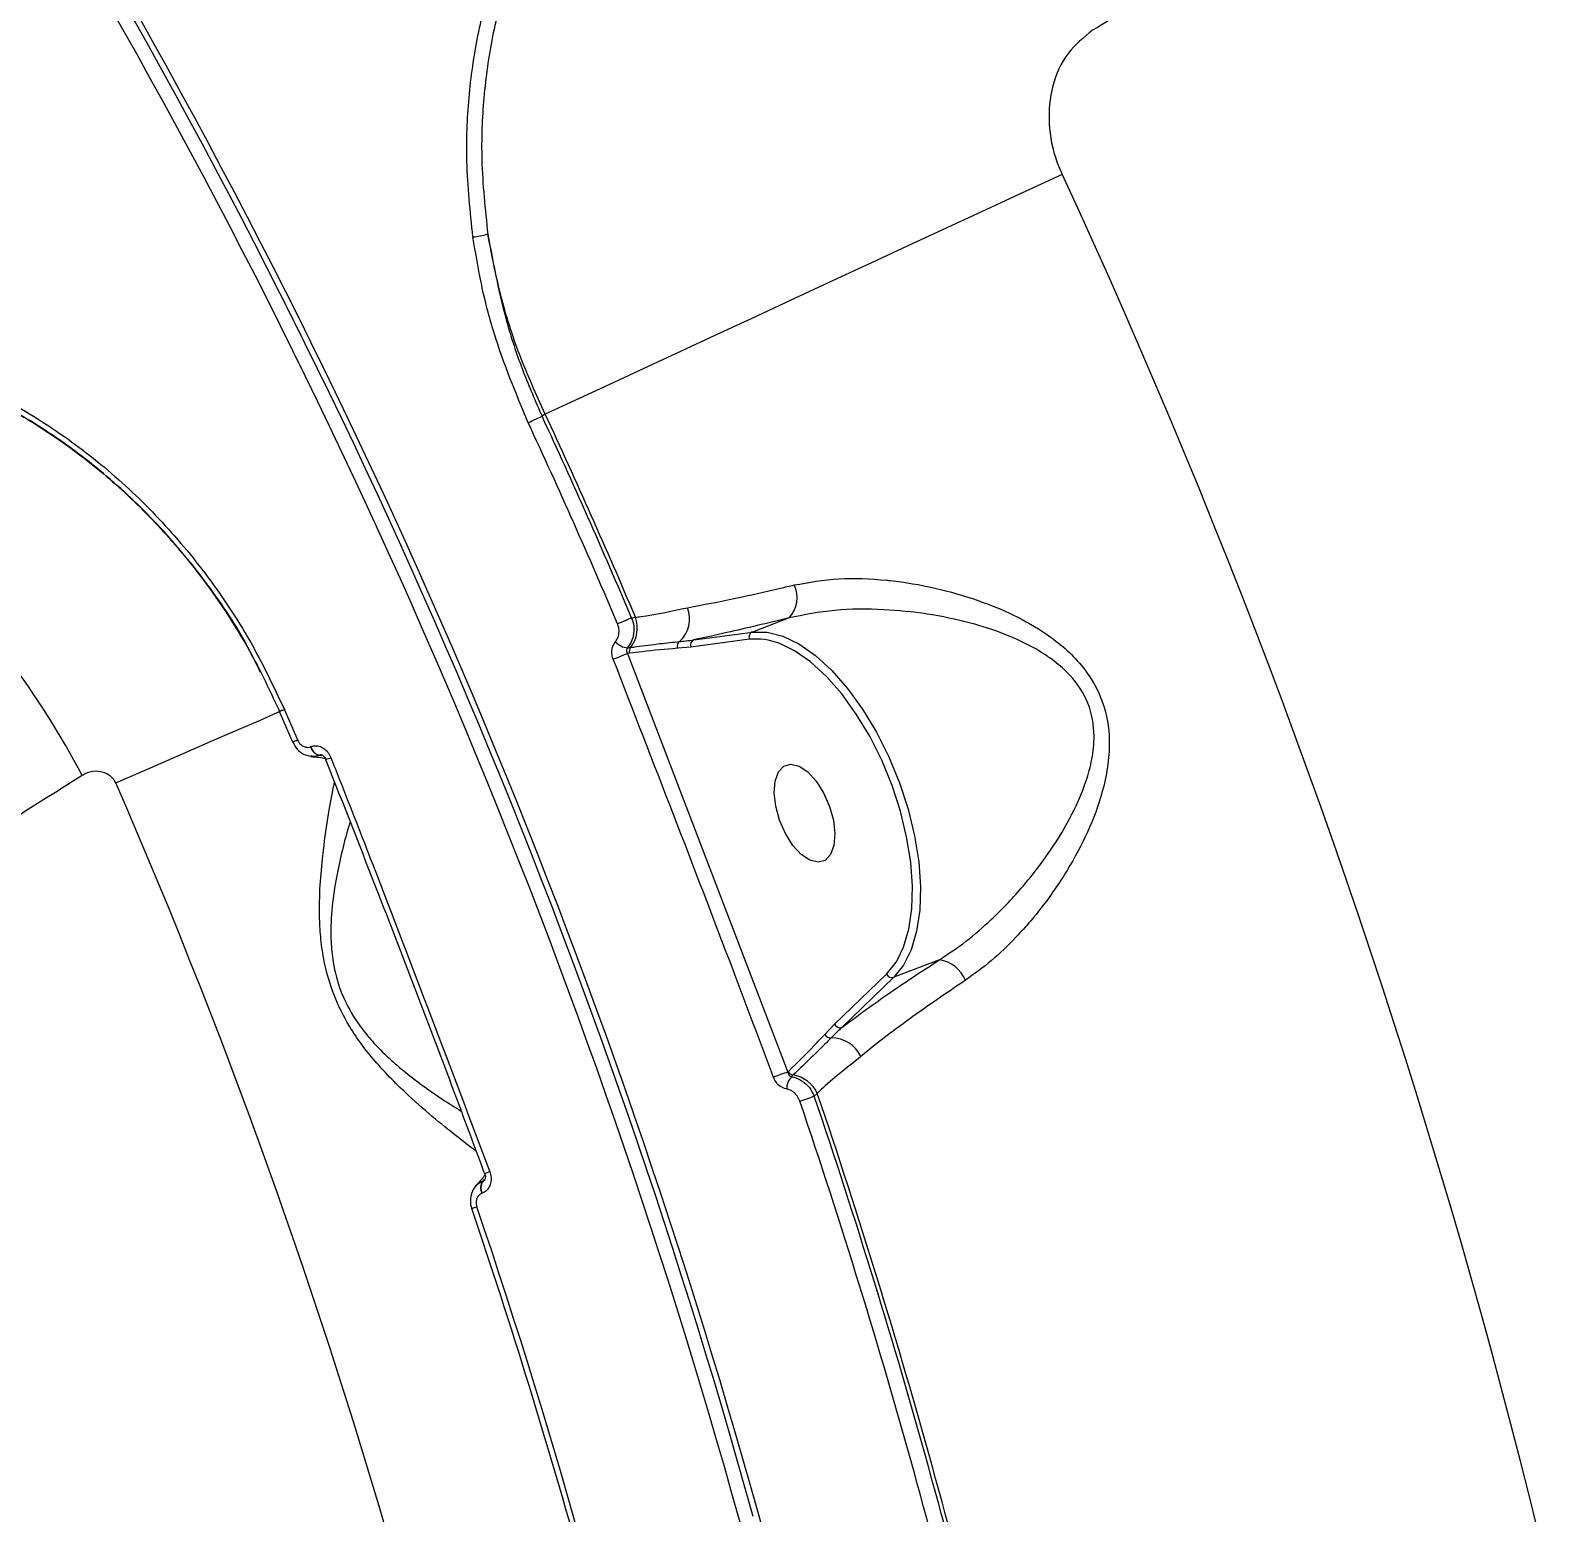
# Model space of a CAD drawing. Header units: millimetres. Extents: x -7098 to 6497, y -6127 to 5201.
# Drawn here: x -1030.1 to -898.1, y 887.4 to 1016.7 of the extents above; entities that cross this region are included whole.
import ezdxf

# ---------------------------------------------------------------- set-up
doc = ezdxf.new("R2010")
doc.units = ezdxf.units.MM
doc.layers.add('DIKOM_ОБЪЕКТ', color=7, linetype='Continuous')
doc.layers.add('DIKOM_РАЗМЕР_ЗОНА', color=7, linetype='Continuous')
doc.styles.add('style1', font='arial.ttf', dxfattribs={"width": 0.8})
doc.dimstyles.new('1-50', dxfattribs={"dimtxt": 300, "dimasz": 200, "dimexe": 100, "dimexo": 0, "dimgap": 100, "dimtad": 1, "dimdec": 0, "dimtxsty": 'style1', "dimcen": 0, "dimclrd": 7, "dimclre": 7, "dimadec": 1, "dimazin": 2, "dimtfac": 1, "dimtdec": 0, "dimtmove": 1, "dimatfit": 3, "dimfxl": 0, "dimlwd": 25, "dimlwe": 18, "dimarcsym": 0})

# ---------------------------------------------------------------- blocks, each defined once
blk = doc.blocks.new('*D19')
at = {"layer": 'Defpoints', "color": 0, "transparency": 16777216}
for p in [(-3422.39, 1730.25), (4498.46, 1730.25), (-3422.39, -5447.23)]:
    blk.add_point(p, dxfattribs=at)
at = {"layer": 'DIKOM_РАЗМЕР_ЗОНА', "color": 7, "lineweight": 18, "transparency": 16777216}
for p, q in [((-3422.39, 1730.25), (-3422.39, -5547.23)), ((4498.46, 1730.25), (4498.46, -5547.23))]:
    blk.add_line(p, q, dxfattribs=at)
at = {"layer": 'DIKOM_РАЗМЕР_ЗОНА', "color": 7, "lineweight": 25, "transparency": 16777216}
blk.add_line((4298.46, -5447.23), (-3222.39, -5447.23), dxfattribs=at)
at = {"layer": 'DIKOM_РАЗМЕР_ЗОНА', "color": 7, "transparency": 16777216}
for points in [[(-3222.39, -5413.9), (-3222.39, -5480.57), (-3422.39, -5447.23)], [(4298.46, -5413.9), (4298.46, -5480.57), (4498.46, -5447.23)]]:
    blk.add_solid(points, dxfattribs=at)
at = {"layer": 'DIKOM_РАЗМЕР_ЗОНА', "color": 0, "transparency": 16777216, "insert": (538.03, -5194.06), "char_height": 300, "attachment_point": 5, "style": 'style1'}
blk.add_mtext('7900', dxfattribs=at)
blk = doc.blocks.new('*D20')
at = {"layer": 'Defpoints', "color": 0, "transparency": 16777216}
for p in [(-611.97, 3700.63), (-5926, -2746.55), (-167.79, -2746.55)]:
    blk.add_point(p, dxfattribs=at)
at = {"layer": 'DIKOM_РАЗМЕР_ЗОНА', "color": 7, "lineweight": 18, "transparency": 16777216}
for p, q in [((-611.97, 3700.63), (-6026, 3700.63)), ((-167.79, -2746.55), (-6026, -2746.55))]:
    blk.add_line(p, q, dxfattribs=at)
at = {"layer": 'DIKOM_РАЗМЕР_ЗОНА', "color": 7, "lineweight": 25, "transparency": 16777216}
blk.add_line((-5926, 3500.63), (-5926, -2546.55), dxfattribs=at)
at = {"layer": 'DIKOM_РАЗМЕР_ЗОНА', "color": 7, "transparency": 16777216}
for points in [[(-5959.34, 3500.63), (-5892.67, 3500.63), (-5926, 3700.63)], [(-5959.34, -2546.55), (-5892.67, -2546.55), (-5926, -2746.55)]]:
    blk.add_solid(points, dxfattribs=at)
at = {"layer": 'DIKOM_РАЗМЕР_ЗОНА', "color": 0, "transparency": 16777216, "insert": (-6179.18, 477.04), "char_height": 300, "attachment_point": 5, "rotation": 90, "style": 'style1'}
blk.add_mtext('6450', dxfattribs=at)
blk = doc.blocks.new('*D18')
at = {"layer": 'Defpoints', "color": 0, "transparency": 16777216}
for p in [(-621.7, 5200.63), (-6648, -4870.84), (-133.42, -4870.84)]:
    blk.add_point(p, dxfattribs=at)
at = {"layer": 'DIKOM_РАЗМЕР_ЗОНА', "color": 7, "lineweight": 18, "transparency": 16777216}
for p, q in [((-621.7, 5200.63), (-6748, 5200.63)), ((-133.42, -4870.84), (-6748, -4870.84))]:
    blk.add_line(p, q, dxfattribs=at)
at = {"layer": 'DIKOM_РАЗМЕР_ЗОНА', "color": 7, "lineweight": 25, "transparency": 16777216}
blk.add_line((-6648, 5000.63), (-6648, -4670.84), dxfattribs=at)
at = {"layer": 'DIKOM_РАЗМЕР_ЗОНА', "color": 7, "transparency": 16777216}
for points in [[(-6681.34, 5000.63), (-6614.67, 5000.63), (-6648, 5200.63)], [(-6681.34, -4670.84), (-6614.67, -4670.84), (-6648, -4870.84)]]:
    blk.add_solid(points, dxfattribs=at)
at = {"layer": 'DIKOM_РАЗМЕР_ЗОНА', "color": 0, "transparency": 16777216, "insert": (-6901.18, 458.27), "char_height": 300, "attachment_point": 5, "rotation": 90, "style": 'style1'}
blk.add_mtext('10100', dxfattribs=at)
blk = doc.blocks.new('*D17')
at = {"layer": 'Defpoints', "color": 0, "transparency": 16777216}
for p in [(-5422.39, 1752.13), (6497.47, 1509.82), (-5422.39, -6026.73)]:
    blk.add_point(p, dxfattribs=at)
at = {"layer": 'DIKOM_РАЗМЕР_ЗОНА', "color": 7, "lineweight": 18, "transparency": 16777216}
for p, q in [((-5422.39, 1752.13), (-5422.39, -6126.73)), ((6497.47, 1509.82), (6497.47, -6126.73))]:
    blk.add_line(p, q, dxfattribs=at)
at = {"layer": 'DIKOM_РАЗМЕР_ЗОНА', "color": 7, "lineweight": 25, "transparency": 16777216}
blk.add_line((6297.47, -6026.73), (-5222.39, -6026.73), dxfattribs=at)
at = {"layer": 'DIKOM_РАЗМЕР_ЗОНА', "color": 7, "transparency": 16777216}
for points in [[(-5222.39, -5993.4), (-5222.39, -6060.07), (-5422.39, -6026.73)], [(6297.47, -5993.4), (6297.47, -6060.07), (6497.47, -6026.73)]]:
    blk.add_solid(points, dxfattribs=at)
at = {"layer": 'DIKOM_РАЗМЕР_ЗОНА', "color": 0, "transparency": 16777216, "insert": (537.54, -5773.56), "char_height": 300, "attachment_point": 5, "style": 'style1'}
blk.add_mtext('11900', dxfattribs=at)

msp = doc.modelspace()

# ---------------------------------------------------------------- linework, layer by layer
at = {"layer": 'DIKOM_ОБЪЕКТ', "color": 7, "linetype": 'Continuous', "lineweight": 15}
for p, q in [((-985.16, 983.17), (-985.44, 983)), ((-977.63, 965.43), (-977.29, 965.48)), ((-963.9, 965.42), (-967.1, 964.19)), ((-972.21, 963.51), (-967.1, 964.19)), ((-977.81, 962.34), (-977.99, 962.31)), ((-977.99, 962.31), (-964.01, 925.83)), ((-972.46, 962.88), (-973.64, 962.77)), ((-967.36, 963.56), (-972.46, 962.88)), ((-1005.63, 954.19), (-1005.61, 954.2)), ((-1004.84, 953.46), (-1004.86, 953.45)), ((-1004.86, 953.45), (-1004.66, 953.42)), ((-1004.7, 953.46), (-1004.84, 953.46)), ((-1004.3, 953.08), (-1004.3, 953.08)), ((-950.77, 935.62), (-954.76, 934.09)), ((-959.93, 929.99), (-955.39, 934.37)), ((-954.76, 934.09), (-959.3, 929.71)), ((-960.78, 929.11), (-959.93, 929.99)), ((-964.01, 925.83), (-963.96, 925.87)), ((-963.54, 925.57), (-963.7, 925.42)), ((-961.44, 923.97), (-961.7, 923.72)), ((-990.49, 916.46), (-990.61, 916.32)), ((-990.61, 916.32), (-990.59, 916.33)), ((-990.59, 916.33), (-990.44, 916.44)), ((-990.44, 916.96), (-990.44, 916.96)), ((-990.66, 915.26), (-990.68, 915.25))]:
    msp.add_line(p, q, dxfattribs=at)
at = {"layer": 'DIKOM_ОБЪЕКТ', "color": 7, "linetype": 'Continuous', "lineweight": 15, "flags": 128}
for points in [[(-940.09, 1004.09), (-943.36, 1002.57), (-946.72, 1001.01), (-950.15, 999.42), (-953.61, 997.82), (-957.07, 996.21), (-960.5, 994.62), (-963.87, 993.05), (-967.15, 991.53), (-970.3, 990.07), (-973.3, 988.67), (-976.13, 987.36), (-978.75, 986.15), (-981.14, 985.04), (-983.29, 984.04), (-985.16, 983.17)], [(-986.65, 982.44), (-986.49, 982.52), (-986.32, 982.6), (-986.15, 982.68), (-985.98, 982.75), (-985.82, 982.83), (-985.67, 982.9), (-985.55, 982.96), (-985.44, 983)], [(-978.86, 964.91), (-978.69, 964.98), (-978.52, 965.05), (-978.35, 965.13), (-978.17, 965.2), (-978.01, 965.27), (-977.86, 965.33), (-977.73, 965.39), (-977.63, 965.43)], [(-967.1, 964.19), (-965.82, 964.18), (-964.45, 963.83), (-963.03, 963.15), (-961.59, 962.15), (-960.17, 960.84), (-958.79, 959.27), (-957.48, 957.47), (-956.27, 955.46), (-955.2, 953.31), (-954.27, 951.05), (-953.52, 948.74), (-952.95, 946.42), (-952.59, 944.15), (-952.44, 941.98), (-952.5, 939.95), (-952.77, 938.11), (-953.24, 936.49), (-953.91, 935.14), (-954.76, 934.09)], [(-954.41, 935.66), (-953.91, 936.7), (-953.45, 938.27), (-953.19, 940.05), (-953.14, 942.02), (-953.28, 944.13), (-953.64, 946.33), (-954.18, 948.58), (-954.91, 950.82), (-955.81, 953.01), (-956.86, 955.1), (-958.03, 957.04), (-959.29, 958.79), (-960.63, 960.32), (-962.02, 961.58), (-963.41, 962.55), (-964.77, 963.21)], [(-1022.62, 951.04), (-1019.59, 952.36), (-1016.81, 953.57), (-1014.29, 954.66), (-1012.07, 955.63), (-1010.15, 956.46), (-1008.55, 957.16), (-1008.34, 957.25)], [(-1006.76, 954.77), (-1006.88, 954.71), (-1006.99, 954.67), (-1007.07, 954.63), (-1007.14, 954.6), (-1007.17, 954.59), (-1007.18, 954.58)], [(-964.72, 947.79), (-965.06, 949), (-965.19, 950.17), (-965.11, 951.2), (-964.82, 951.99), (-964.35, 952.5), (-963.73, 952.67), (-963.02, 952.49), (-962.26, 951.99), (-961.53, 951.19), (-960.88, 950.16), (-960.37, 948.99), (-960.03, 947.78), (-959.9, 946.61), (-959.98, 945.58), (-960.27, 944.79), (-960.74, 944.28), (-961.36, 944.11), (-962.08, 944.29), (-962.83, 944.79), (-963.56, 945.59), (-964.21, 946.62), (-964.72, 947.79)], [(-955.39, 934.37), (-954.56, 935.4), (-954.41, 935.66)], [(-962.96, 923.29), (-962.79, 923.35), (-962.62, 923.41), (-962.43, 923.47), (-962.26, 923.53), (-962.09, 923.58), (-961.94, 923.64), (-961.81, 923.68), (-961.7, 923.72)], [(-991.14, 914.07), (-991.26, 914.03), (-991.37, 913.99), (-991.46, 913.96), (-991.52, 913.94), (-991.56, 913.92), (-991.58, 913.92)]]:
    msp.add_lwpolyline(points, dxfattribs=at)
at = {"layer": 'DIKOM_ОБЪЕКТ', "color": 7, "linetype": 'Continuous', "lineweight": 15}
for centre, radius, start, end in [((-1526.29, 731.99), 580.37, 15.5, 30.90145), ((-1526.29, 731.99), 580.87, 0.09855, 30.90145), ((-1526.29, 731.99), 579.13, 0.09885, 30.90115), ((-1526.29, 731.99), 646.28, 6.10022, 24.89978), ((-991.67, 1003.07), 4.43, 272.5768, 289.7333), ((-1526.29, 731.99), 594.93, 23.04877, 24.89662), ((-1526.29, 731.99), 596.26, 23.04877, 24.89662), ((-1526.29, 731.99), 596.59, 23.04012, 24.89978), ((-965.79, 967.19), 2.59, 316.9897, 25.3266), ((-975.22, 965.34), 2.65, 311.8917, 21.433), ((-979.86, 964.54), 2.73, 321.5712, 20.0511), ((-966.89, 963.74), 0.502, 115.5134, 200.5026), ((-1000.33, 1016.85), 58.93, 290.9741, 292.2712), ((-977.88, 964.32), 1.51, 220.326, 266.2959), ((-977.29, 962.51), 0.545, 141.4746, 198.3953), ((-973.14, 962.93), 0.527, 125.0683, 198.4119), ((-971.99, 963.06), 0.503, 115.563, 200.4903), ((-966.81, 957.88), 5.7, 69.0863, 95.492), ((-1095.14, 914.82), 78.75, 27.911, 36.6997), ((-1526.29, 731.99), 564.82, 23.2097, 23.5048), ((-1526.29, 731.99), 565.29, 23.2097, 23.5048), ((-1004.65, 954.43), 1.01, 194.0419, 257.9413), ((-1004.63, 954.44), 1.01, 194.0384, 257.9625), ((-1005.89, 958.16), 5.32, 287.4356, 292.4983), ((-1526.29, 731.99), 549.25, 7.4952, 23.5048), ((-951.25, 932.71), 2.95, 22.2852, 80.6197), ((-954.91, 934.59), 0.526, 204.8747, 286.6083), ((-959.45, 930.22), 0.526, 204.8987, 286.6024), ((-960.29, 929.36), 0.551, 206.9957, 277.5712), ((-960.22, 925.98), 2.84, 24.8465, 89.8684), ((-946.43, 876.41), 52.45, 109.577, 111.0341), ((-962.46, 924.32), 1.65, 138.2184, 178.9596), ((-963.45, 926.13), 0.568, 206.7712, 260.7083), ((-964.02, 922.76), 2.85, 25.0101, 80.4305), ((-1526.29, 731.99), 594.93, 12.24313, 18.75687), ((-1526.29, 731.99), 596.26, 12.24313, 18.75687), ((-1526.29, 731.99), 596.59, 12.22853, 18.77147), ((-989.79, 915.73), 1.01, 144.0472, 207.9567), ((-989.77, 915.73), 1.01, 144.0232, 207.9798), ((-988.23, 912.14), 5.3, 109.4834, 114.557), ((-1526.29, 731.99), 564.82, 15.5, 18.7903), ((-1526.29, 731.99), 565.29, 12.2097, 18.7903)]:
    msp.add_arc(centre, radius, start, end, dxfattribs=at)
for points, knots in [([(-1200.03, 993.48), (-1198.94, 994.13), (-1196.77, 995.45), (-1192.21, 998.21), (-1186.74, 1001.52), (-1180.28, 1005.43), (-1172.89, 1009.91), (-1164.57, 1014.95), (-1155.33, 1020.55), (-1145.19, 1026.69), (-1134.2, 1033.35), (-1122.41, 1040.5), (-1109.87, 1048.1), (-1096.61, 1056.14), (-1082.65, 1064.61), (-1068.01, 1073.49), (-1052.76, 1082.75), (-1036.96, 1092.34), (-1020.69, 1102.23), (-1003.99, 1112.38), (-986.87, 1122.8), (-969.37, 1133.44), (-951.56, 1144.29), (-933.53, 1155.28), (-915.35, 1166.37), (-897.06, 1177.53), (-878.7, 1188.75), (-860.3, 1200), (-841.93, 1211.25), (-823.68, 1222.44), (-805.62, 1233.52), (-789.15, 1243.65), (-774.22, 1252.84), (-765.31, 1258.33), (-760.85, 1261.08)], [0, 0, 0, 0, 0.031557, 0.063213, 0.09492, 0.126627, 0.158283, 0.189839, 0.221397, 0.253054, 0.284762, 0.31647, 0.348127, 0.379685, 0.411265, 0.442944, 0.474674, 0.506404, 0.538084, 0.569664, 0.601295, 0.633025, 0.664806, 0.696588, 0.728319, 0.75995, 0.791659, 0.823468, 0.855327, 0.887186, 0.918995, 0.950705, 0.975353, 1, 1, 1, 1]), ([(-1209.66, 923.41), (-1209.61, 923.44), (-1209.48, 923.52), (-1208.36, 924.19), (-1206.01, 925.6), (-1202.53, 927.69), (-1197.89, 930.48), (-1192.08, 933.97), (-1185.22, 938.09), (-1177.37, 942.81), (-1168.59, 948.09), (-1158.73, 954.01), (-1147.8, 960.58), (-1135.79, 967.79), (-1122.98, 975.49), (-1109.42, 983.64), (-1095.2, 992.18), (-1080.08, 1001.26), (-1064.08, 1010.88), (-1047.24, 1021), (-1030.12, 1031.29), (-1012.82, 1041.68), (-995.44, 1052.12), (-977.49, 1062.91), (-959, 1074.02), (-940.01, 1085.43), (-920.69, 1097.04), (-901.09, 1108.81), (-881.26, 1120.73), (-861.15, 1132.82), (-840.8, 1145.04), (-820.29, 1157.37), (-800.06, 1169.52), (-780.19, 1181.46), (-760.71, 1193.16), (-741.33, 1204.81), (-722.1, 1216.36), (-703.11, 1227.77), (-685.85, 1238.15), (-675.13, 1244.59), (-670.39, 1247.43)], [0, 0, 0, 0, 0.015651, 0.042167, 0.068704, 0.09522, 0.122506, 0.149814, 0.177101, 0.203617, 0.230153, 0.256669, 0.283955, 0.311263, 0.33855, 0.365066, 0.391602, 0.418118, 0.445404, 0.472713, 0.499999, 0.52556, 0.551139, 0.576701, 0.602949, 0.629218, 0.655467, 0.681983, 0.708519, 0.735035, 0.762322, 0.78963, 0.816916, 0.843432, 0.869969, 0.896485, 0.923771, 0.951079, 0.978366, 1, 1, 1, 1]), ([(-670.3, 1246.32), (-675.03, 1243.48), (-685.62, 1237.11), (-702.66, 1226.88), (-721.33, 1215.66), (-740.44, 1204.18), (-759.89, 1192.49), (-779.59, 1180.66), (-799.47, 1168.71), (-819.52, 1156.66), (-839.69, 1144.54), (-859.93, 1132.38), (-880.13, 1120.24), (-900.2, 1108.18), (-919.83, 1096.39), (-939, 1084.87), (-957.69, 1073.64), (-976.09, 1062.58), (-994.13, 1051.74), (-1011.71, 1041.18), (-1029.02, 1030.78), (-1045.98, 1020.59), (-1062.55, 1010.63), (-1078.48, 1001.06), (-1093.69, 991.92), (-1108.11, 983.26), (-1121.69, 975.1), (-1134.39, 967.47), (-1146.2, 960.37), (-1157.1, 953.82), (-1167.04, 947.85), (-1175.96, 942.49), (-1183.34, 938.05), (-1189.37, 934.43), (-1194.26, 931.49), (-1198.44, 928.98), (-1201.94, 926.88), (-1204.72, 925.21), (-1206.73, 924), (-1208.01, 923.23), (-1208.19, 923.12), (-1208.28, 923.07)], [0, 0, 0, 0, 0.021635, 0.048472, 0.075394, 0.102359, 0.129323, 0.156245, 0.183082, 0.209919, 0.236841, 0.263805, 0.29077, 0.317692, 0.344529, 0.370377, 0.3963, 0.422262, 0.448224, 0.474147, 0.499995, 0.526832, 0.553754, 0.580718, 0.607683, 0.634604, 0.661441, 0.688278, 0.7152, 0.742165, 0.769129, 0.796051, 0.822888, 0.844633, 0.866402, 0.88817, 0.909915, 0.932424, 0.954958, 0.977491, 1, 1, 1, 1]), ([(-565.89, 1243.28), (-569.21, 1241.26), (-576.41, 1236.9), (-588.41, 1229.63), (-601.65, 1221.6), (-615.62, 1213.13), (-630.25, 1204.24), (-645.5, 1194.98), (-661.3, 1185.39), (-677.57, 1175.5), (-694.28, 1165.35), (-711.4, 1154.94), (-728.89, 1144.29), (-746.7, 1133.45), (-764.74, 1122.45), (-782.92, 1111.37), (-801.2, 1100.21), (-819.56, 1088.99), (-837.96, 1077.73), (-856.33, 1066.49), (-874.59, 1055.3), (-892.64, 1044.21), (-909.11, 1034.09), (-924.04, 1024.9), (-932.96, 1019.4), (-937.42, 1016.65)], [0, 0, 0, 0, 0.038221, 0.082765, 0.127169, 0.171605, 0.21618, 0.260826, 0.305473, 0.350048, 0.394484, 0.438992, 0.483639, 0.528357, 0.573075, 0.617723, 0.662231, 0.706849, 0.751605, 0.796434, 0.841262, 0.88602, 0.930638, 0.965319, 1, 1, 1, 1]), ([(-991.47, 998.64), (-991.7, 1000.84), (-992.14, 1004.9), (-991.9, 1010.78), (-991.13, 1016.21), (-989.78, 1021.45), (-987.85, 1026.45), (-985.38, 1031.14), (-982.4, 1035.5), (-978.9, 1039.43), (-974.99, 1042.96), (-972.04, 1044.9), (-970.58, 1045.86)], [0, 0, 0, 0, 0.116681, 0.215084, 0.313797, 0.412201, 0.510061, 0.608228, 0.706085, 0.803954, 0.902133, 1, 1, 1, 1]), ([(-969.77, 1045.17), (-971.21, 1044.23), (-974.09, 1042.33), (-977.92, 1038.88), (-981.33, 1035.02), (-984.25, 1030.76), (-986.66, 1026.16), (-988.54, 1021.26), (-989.86, 1016.12), (-990.6, 1010.8), (-990.83, 1005.03), (-990.4, 1001.05), (-990.17, 998.89)], [0, 0, 0, 0, 0.097773, 0.195858, 0.293632, 0.391458, 0.489595, 0.587424, 0.685896, 0.78468, 0.883155, 1, 1, 1, 1]), ([(-1208.29, 923.07), (-1208.18, 923.13), (-1207.97, 923.26), (-1206.25, 924.29), (-1203.49, 925.95), (-1199.56, 928.31), (-1194.45, 931.38), (-1188.28, 935.08), (-1181.1, 939.4), (-1172.97, 944.28), (-1163.77, 949.82), (-1153.46, 956.01), (-1142.08, 962.85), (-1130.57, 969.76), (-1119.19, 976.6), (-1108.14, 983.24), (-1096.56, 990.2), (-1084.33, 997.55), (-1071.45, 1005.29), (-1057.91, 1013.42), (-1043.95, 1021.81), (-1034.28, 1027.62), (-1029.45, 1030.52)], [0, 0, 0, 0, 0.053031, 0.106103, 0.159133, 0.213705, 0.26832, 0.322892, 0.375923, 0.428996, 0.482027, 0.536599, 0.591215, 0.645787, 0.689277, 0.732812, 0.776347, 0.819837, 0.864853, 0.909919, 0.954984, 1, 1, 1, 1]), ([(-1029.37, 1029.41), (-1032.74, 1027.38), (-1041.83, 1021.91), (-1056.17, 1013.3), (-1072.16, 1003.69), (-1087.61, 994.41), (-1102.45, 985.49), (-1116.61, 976.99), (-1129.77, 969.08), (-1141.92, 961.78), (-1153.05, 955.09), (-1163.35, 948.9), (-1172.74, 943.26), (-1181.17, 938.2), (-1188.45, 933.82), (-1194.59, 930.13), (-1199.61, 927.11), (-1203.59, 924.73), (-1206.48, 922.96), (-1208.24, 922.02), (-1208.63, 921.5), (-1208.63, 921.7), (-1208.63, 921.7)], [0, 0, 0, 0, 0.031306, 0.084337, 0.13741, 0.190441, 0.245013, 0.299629, 0.354201, 0.407233, 0.460305, 0.513337, 0.567909, 0.622525, 0.677097, 0.730128, 0.7832, 0.836231, 0.890802, 0.945417, 0.999989, 1, 1, 1, 1]), ([(-937.42, 1016.65), (-938.19, 1016.03), (-939.77, 1014.77), (-941.06, 1011.82), (-941.37, 1008.51), (-940.85, 1005.86), (-940.24, 1004.45), (-940.09, 1004.09)], [0, 0, 0, 0, 0.218705, 0.444783, 0.679405, 0.919201, 1, 1, 1, 1]), ([(-986.65, 982.44), (-987.73, 985.03), (-989.36, 988.94), (-990.77, 994.42), (-991.23, 997.23), (-991.47, 998.64)], [0, 0, 0, 0, 0.492765, 0.746378, 1, 1, 1, 1]), ([(-985.16, 983.17), (-985.94, 984.89), (-987.47, 988.27), (-989.15, 993.55), (-989.83, 997.1), (-990.17, 998.89)], [0, 0, 0, 0, 0.339544, 0.667762, 1, 1, 1, 1]), ([(-990.17, 998.89), (-989.67, 996.22), (-988.92, 992.16), (-987.14, 986.88), (-986.01, 984.3), (-985.44, 983)], [0, 0, 0, 0, 0.492808, 0.746406, 1, 1, 1, 1]), ([(-1067.39, 987.28), (-1065.75, 987.9), (-1062.46, 989.16), (-1057.07, 990.04), (-1051.46, 990.17), (-1045.71, 989.46), (-1039.92, 987.93), (-1034.23, 985.59), (-1028.74, 982.49), (-1023.55, 978.66), (-1018.78, 974.17), (-1014.52, 969.08), (-1010.8, 963.51), (-1008.87, 959.46), (-1007.91, 957.44)], [0, 0, 0, 0, 0.083619, 0.167165, 0.250418, 0.333852, 0.417304, 0.500487, 0.583738, 0.667138, 0.750457, 0.833396, 0.916628, 1, 1, 1, 1]), ([(-1050.97, 989.26), (-1050.17, 989.23), (-1048.2, 989.14), (-1045.2, 988.64), (-1042.24, 987.94), (-1039.75, 987.16), (-1036.44, 985.94), (-1032.22, 983.96), (-1027.22, 980.84), (-1022.59, 977.17), (-1019.2, 973.81), (-1016.72, 970.97), (-1014.84, 968.6), (-1012.72, 965.55), (-1010.41, 961.74), (-1009.06, 958.82), (-1008.33, 957.26)], [0, 0, 0, 0, 0.048562, 0.12056, 0.178514, 0.224387, 0.267976, 0.374676, 0.478756, 0.582325, 0.683611, 0.72439, 0.775289, 0.838007, 0.912995, 1, 1, 1, 1]), ([(-1009.99, 960.66), (-1010.4, 961.51), (-1011.77, 964.32), (-1014.78, 968.7), (-1018.94, 973.71), (-1023.62, 978.11), (-1028.7, 981.88), (-1034.09, 984.94), (-1039.66, 987.22), (-1045.33, 988.78), (-1049.06, 989.13), (-1050.93, 989.31)], [0, 0, 0, 0, 0.050707, 0.169155, 0.287634, 0.406796, 0.525034, 0.644141, 0.762783, 0.881224, 1, 1, 1, 1]), ([(-963.45, 968.29), (-962.17, 968.52), (-959.61, 968.97), (-956.69, 968.84), (-953.88, 968.55), (-951.18, 968.1), (-947.56, 967.06), (-944.28, 965.72), (-941.76, 964.29), (-939.8, 962.78), (-938.05, 961.01), (-936.51, 958.5), (-935.9, 955.54), (-936, 952.94), (-936.51, 950.23), (-937.6, 947.14), (-939.38, 943.72), (-941.55, 940.48), (-943.89, 937.73), (-946.22, 935.47), (-947.75, 934.37), (-948.52, 933.83)], [0, 0, 0, 0, 0.072689, 0.145522, 0.151133, 0.21733, 0.283541, 0.337716, 0.391816, 0.425486, 0.459109, 0.513451, 0.567936, 0.604495, 0.64112, 0.702963, 0.764913, 0.830905, 0.896871, 0.948454, 1, 1, 1, 1]), ([(-972.75, 966.31), (-971.39, 966.57), (-968.89, 967.04), (-965.63, 967.78), (-963.85, 968.2), (-963.45, 968.29)], [0, 0, 0, 0, 0.47869, 0.884367, 1, 1, 1, 1]), ([(-977.29, 965.48), (-977.13, 965.5), (-975.79, 965.67), (-974.17, 966.01), (-972.75, 966.31)], [0, 0, 0, 0, 0.117857, 1, 1, 1, 1]), ([(-977.63, 965.43), (-977.59, 965.32), (-977.46, 964.95), (-977.4, 964.27), (-977.55, 963.46), (-977.84, 963.03), (-977.98, 962.81)], [0, 0, 0, 0, 0.120966, 0.414471, 0.706957, 1, 1, 1, 1]), ([(-963.9, 965.42), (-965.76, 964.97), (-968.71, 964.25), (-971.26, 963.71), (-972.21, 963.51)], [0, 0, 0, 0, 0.629903, 1, 1, 1, 1]), ([(-950.77, 935.62), (-949.99, 936.14), (-948.45, 937.17), (-946.05, 939.26), (-943.6, 941.8), (-941.3, 944.76), (-939.36, 947.86), (-938.1, 950.65), (-937.43, 953.1), (-937.19, 955.41), (-937.64, 958.05), (-939.09, 960.23), (-940.75, 961.69), (-942.66, 962.94), (-945.11, 964.07), (-948.31, 965.09), (-951.85, 965.82), (-955.83, 966.21), (-959.95, 966.21), (-962.59, 965.68), (-963.9, 965.42)], [0, 0, 0, 0, 0.052852, 0.105737, 0.173288, 0.240858, 0.303007, 0.365022, 0.400293, 0.435464, 0.486118, 0.536701, 0.56906, 0.60149, 0.655595, 0.709794, 0.777491, 0.845184, 0.92267, 1, 1, 1, 1]), ([(-979.04, 963.34), (-978.95, 963.47), (-978.78, 963.73), (-978.7, 964.22), (-978.75, 964.62), (-978.83, 964.85), (-978.86, 964.91)], [0, 0, 0, 0, 0.292744, 0.58513, 0.878869, 1, 1, 1, 1]), ([(-979.23, 961.82), (-979.25, 961.87), (-979.33, 962.08), (-979.37, 962.47), (-979.3, 962.96), (-979.12, 963.22), (-979.04, 963.34)], [0, 0, 0, 0, 0.096357, 0.398536, 0.699088, 1, 1, 1, 1]), ([(-977.98, 962.81), (-978.01, 962.77), (-978.06, 962.68), (-978.07, 962.52), (-978.04, 962.39), (-978, 962.33), (-977.99, 962.31)], [0, 0, 0, 0, 0.29305, 0.592325, 0.900467, 1, 1, 1, 1]), ([(-977.98, 962.81), (-977.96, 962.82), (-977.87, 962.83), (-977.78, 962.84), (-977.72, 962.85)], [0, 0, 0, 0, 0.249991, 1, 1, 1, 1]), ([(-973.64, 962.77), (-974.67, 962.68), (-976.07, 962.56), (-977.44, 962.38), (-977.81, 962.34)], [0, 0, 0, 0, 0.735307, 1, 1, 1, 1]), ([(-977.72, 962.85), (-977.55, 962.87), (-976.7, 962.98), (-975.3, 963.17), (-974.01, 963.3), (-973.45, 963.36)], [0, 0, 0, 0, 0.122277, 0.61142, 1, 1, 1, 1]), ([(-973.45, 963.36), (-973.27, 963.38), (-972.85, 963.42), (-972.44, 963.48), (-972.21, 963.51)], [0, 0, 0, 0, 0.435277, 1, 1, 1, 1]), ([(-965.26, 925.36), (-965.49, 925.99), (-966.66, 929.11), (-971.25, 941.29), (-975.73, 952.8), (-979.23, 961.82)], [0, 0, 0, 0, 0.051225, 0.256126, 1, 1, 1, 1]), ([(-1007.91, 957.44), (-1007.99, 957.4), (-1008.16, 957.33), (-1008.3, 957.27), (-1008.36, 957.25), (-1008.33, 957.26), (-1008.33, 957.26)], [0, 0, 0, 0, 0.313403, 0.626948, 0.940406, 1, 1, 1, 1]), ([(-1007.17, 954.59), (-1007.06, 954.37), (-1006.84, 953.95), (-1006.27, 953.51), (-1005.83, 953.41), (-1005.62, 953.36)], [0, 0, 0, 0, 0.344452, 0.683457, 1, 1, 1, 1]), ([(-1006.76, 954.77), (-1006.76, 954.76), (-1006.71, 954.66), (-1006.6, 954.47), (-1006.39, 954.29), (-1006.15, 954.17), (-1005.89, 954.11), (-1005.71, 954.16), (-1005.63, 954.19)], [0, 0, 0, 0, 0.004381, 0.219791, 0.435557, 0.568272, 0.793751, 1, 1, 1, 1]), ([(-1005.62, 953.33), (-1005.36, 953.31), (-1004.85, 953.28), (-1004.52, 953.21), (-1004.35, 953.17)], [0, 0, 0, 0, 0.496259, 1, 1, 1, 1]), ([(-1005.61, 954.2), (-1005.52, 954.22), (-1005.3, 954.29), (-1004.9, 954.26), (-1004.47, 954.06), (-1004.09, 953.71), (-1003.94, 953.4), (-1003.86, 953.24)], [0, 0, 0, 0, 0.134216, 0.346957, 0.563284, 0.781741, 1, 1, 1, 1]), ([(-1004.86, 953.45), (-1005.04, 953.39), (-1005.29, 953.31), (-1005.54, 953.37), (-1005.61, 953.38)], [0, 0, 0, 0, 0.72199, 1, 1, 1, 1]), ([(-1004.71, 953.47), (-1004.73, 953.48), (-1004.77, 953.48), (-1004.81, 953.47), (-1004.84, 953.46)], [0, 0, 0, 0, 0.298656, 1, 1, 1, 1]), ([(-1004.71, 953.48), (-1004.71, 953.48), (-1004.7, 953.48), (-1004.61, 953.46), (-1004.5, 953.38), (-1004.39, 953.25), (-1004.32, 953.14), (-1004.3, 953.09), (-1004.3, 953.09)], [0, 0, 0, 0, 0.149016, 0.395747, 0.591284, 0.793927, 0.998176, 1, 1, 1, 1]), ([(-1004.32, 953.08), (-1002.76, 949.13), (-998.98, 939.53), (-994.37, 927.48), (-991.35, 919.37), (-990.46, 916.95)], [0, 0, 0, 0, 0.328859, 0.800314, 1, 1, 1, 1]), ([(-1003.86, 953.24), (-1003.62, 952.62), (-1002.39, 949.52), (-997.7, 937.52), (-993.38, 926.08), (-990, 917.14)], [0, 0, 0, 0, 0.051711, 0.258553, 1, 1, 1, 1]), ([(-1022.62, 951.04), (-1022.67, 951.13), (-1022.77, 951.32), (-1023.05, 951.62), (-1023.45, 951.88), (-1024.11, 952.08), (-1024.67, 952.05), (-1025.2, 951.88), (-1025.41, 951.76), (-1025.55, 951.68)], [0, 0, 0, 0, 0.076729, 0.160487, 0.317402, 0.466116, 0.762506, 0.842806, 1, 1, 1, 1]), ([(-1025.55, 951.68), (-1029.71, 949.07), (-1038.03, 943.83), (-1049.87, 936.36), (-1061.2, 929.19), (-1072.32, 922.14), (-1083.1, 915.27), (-1093.41, 908.69), (-1102.97, 902.56), (-1111.7, 896.95), (-1119.55, 891.89), (-1126.28, 887.54), (-1131.91, 883.88), (-1136.51, 880.89), (-1140.2, 878.48), (-1142.97, 876.68), (-1144.65, 875.58), (-1145.4, 875.09), (-1145.24, 875.19), (-1145.21, 875.21)], [0, 0, 0, 0, 0.056667, 0.113335, 0.170567, 0.227798, 0.291067, 0.354383, 0.417651, 0.482783, 0.54797, 0.613102, 0.674379, 0.735703, 0.79698, 0.860026, 0.923122, 0.986167, 1, 1, 1, 1]), ([(-991.19, 918.94), (-991.2, 918.94), (-991.53, 919.17), (-992.7, 920.08), (-994.66, 921.63), (-996.72, 923.42), (-998.55, 925.17), (-999.92, 926.65), (-1001.18, 928.2), (-1002.44, 930.06), (-1003.67, 932.51), (-1004.43, 935.16), (-1004.75, 937.39), (-1004.88, 939.67), (-1004.82, 942.16), (-1004.53, 945.16), (-1004.12, 948.04), (-1003.75, 950.1), (-1003.59, 950.88), (-1003.54, 951.1)], [0, 0, 0, 0, 0.001653, 0.086542, 0.175637, 0.264699, 0.314116, 0.363485, 0.402158, 0.440762, 0.497897, 0.555164, 0.593683, 0.632276, 0.698831, 0.765525, 0.864439, 0.963337, 1, 1, 1, 1]), ([(-1002.18, 947.62), (-1002.24, 947.42), (-1002.55, 946.45), (-1003.07, 944.38), (-1003.61, 941.61), (-1003.86, 939.31), (-1003.87, 937.21), (-1003.68, 935.18), (-1003.05, 932.76), (-1001.88, 930.57), (-1000.66, 928.95), (-999.42, 927.61), (-998.04, 926.35), (-996.2, 924.87), (-994.25, 923.5), (-993.03, 922.76), (-992.5, 922.43)], [0, 0, 0, 0, 0.033544, 0.164824, 0.24973, 0.336288, 0.383727, 0.432335, 0.50179, 0.57114, 0.618637, 0.667516, 0.730453, 0.794308, 0.909525, 1, 1, 1, 1]), ([(-959.3, 929.71), (-958.03, 930.65), (-955.47, 932.55), (-952.35, 934.59), (-950.77, 935.62)], [0, 0, 0, 0, 0.494769, 1, 1, 1, 1]), ([(-948.52, 933.83), (-950.19, 932.69), (-953.57, 930.4), (-956.36, 928.23), (-957.64, 927.18), (-957.65, 927.17)], [0, 0, 0, 0, 0.491401, 0.997067, 1, 1, 1, 1]), ([(-959.3, 929.71), (-959.44, 929.58), (-959.75, 929.29), (-960.05, 928.99), (-960.22, 928.82)], [0, 0, 0, 0, 0.44031, 1, 1, 1, 1]), ([(-963.96, 925.87), (-963.2, 926.62), (-962.13, 927.67), (-961.08, 928.79), (-960.78, 929.11)], [0, 0, 0, 0, 0.708823, 1, 1, 1, 1]), ([(-960.22, 928.82), (-960.35, 928.68), (-961.01, 928.01), (-962.13, 926.93), (-963.09, 926), (-963.54, 925.57)], [0, 0, 0, 0, 0.11789, 0.589478, 1, 1, 1, 1]), ([(-957.65, 927.17), (-958.27, 926.67), (-959.53, 925.67), (-960.73, 924.65), (-961.32, 924.08), (-961.44, 923.97)], [0, 0, 0, 0, 0.443899, 0.89112, 1, 1, 1, 1]), ([(-964.12, 924.35), (-964.14, 924.36), (-964.32, 924.39), (-964.65, 924.54), (-965.03, 924.89), (-965.18, 925.21), (-965.26, 925.36)], [0, 0, 0, 0, 0.052357, 0.36504, 0.682746, 1, 1, 1, 1]), ([(-964.01, 925.83), (-963.99, 925.77), (-963.96, 925.64), (-963.86, 925.5), (-963.76, 925.44), (-963.7, 925.42), (-963.7, 925.42)], [0, 0, 0, 0, 0.334551, 0.655003, 0.951897, 1, 1, 1, 1]), ([(-963.7, 925.42), (-963.63, 925.41), (-963.3, 925.34), (-962.73, 925.08), (-962.08, 924.5), (-961.83, 923.98), (-961.7, 923.72)], [0, 0, 0, 0, 0.081357, 0.385788, 0.693715, 1, 1, 1, 1]), ([(-962.96, 923.29), (-963.03, 923.45), (-963.17, 923.77), (-963.55, 924.13), (-963.88, 924.3), (-964.08, 924.34), (-964.12, 924.35)], [0, 0, 0, 0, 0.307747, 0.615885, 0.919103, 1, 1, 1, 1]), ([(-990.41, 916.86), (-990.5, 916.74), (-990.71, 916.46), (-991.05, 916.1), (-991.24, 915.9)], [0, 0, 0, 0, 0.457273, 1, 1, 1, 1]), ([(-991.18, 915.92), (-991.18, 915.93), (-991.06, 916.1), (-990.84, 916.22), (-990.63, 916.31), (-990.61, 916.32)], [0, 0, 0, 0, 0.0342, 0.870484, 1, 1, 1, 1]), ([(-990, 917.14), (-989.95, 916.97), (-989.86, 916.64), (-989.91, 916.13), (-990.09, 915.69), (-990.37, 915.4), (-990.58, 915.3), (-990.66, 915.26)], [0, 0, 0, 0, 0.218265, 0.436744, 0.653025, 0.865777, 1, 1, 1, 1]), ([(-990.59, 916.33), (-990.56, 916.34), (-990.52, 916.35), (-990.49, 916.38), (-990.48, 916.39)], [0, 0, 0, 0, 0.733773, 1, 1, 1, 1]), ([(-990.44, 916.96), (-990.43, 916.95), (-990.4, 916.88), (-990.38, 916.74), (-990.39, 916.58), (-990.43, 916.46), (-990.47, 916.4), (-990.48, 916.39), (-990.48, 916.39)], [0, 0, 0, 0, 0.048694, 0.249882, 0.446191, 0.652344, 0.8787, 1, 1, 1, 1]), ([(-991.17, 915.92), (-991.3, 915.77), (-991.57, 915.45), (-991.71, 914.79), (-991.7, 914.25), (-991.58, 913.98), (-991.56, 913.93)], [0, 0, 0, 0, 0.272898, 0.590688, 0.91637, 1, 1, 1, 1]), ([(-990.68, 915.25), (-990.7, 915.25), (-990.8, 915.21), (-990.96, 915.09), (-991.11, 914.88), (-991.19, 914.62), (-991.21, 914.35), (-991.16, 914.16), (-991.14, 914.07)], [0, 0, 0, 0, 0.034016, 0.252323, 0.470576, 0.597919, 0.819322, 1, 1, 1, 1])]:
    msp.add_open_spline(points, degree=3, knots=knots, dxfattribs=at)

# ---------------------------------------------------------------- dimensions: what is measured, and where the dimension line sits
at = {"layer": 'DIKOM_РАЗМЕР_ЗОНА'}
for base, p1, p2, text, picture, middle in [((-6648, -4870.84), (-621.7, 5200.63), (-133.42, -4870.84), '10100', '*D18', (-6648, 458.27)), ((-5926, -2746.55), (-611.97, 3700.63), (-167.79, -2746.55), '6450', '*D20', (-5926, 477.04))]:
    dim = msp.add_linear_dim(base=base, p1=p1, p2=p2, angle=90, text=text, dimstyle='1-50', override={"dimscale": 1, "dimtix": 0, "dimtofl": 1, "dimtmove": 1, "dimatfit": 3}, dxfattribs=at)
    dim.commit()
    dim.dimension.update_dxf_attribs({"geometry": picture, "text_midpoint": middle, "dimtype": 160})
for base, p1, p2, text, picture, middle in [((-5422.39, -6026.73), (6497.47, 1509.82), (-5422.39, 1752.13), '11900', '*D17', (537.54, -6026.73)), ((-3422.39, -5447.23), (4498.46, 1730.25), (-3422.39, 1730.25), '7900', '*D19', (538.03, -5447.23))]:
    dim = msp.add_linear_dim(base=base, p1=p1, p2=p2, text=text, dimstyle='1-50', override={"dimscale": 1, "dimtix": 0, "dimtofl": 1, "dimtmove": 1, "dimatfit": 3}, dxfattribs=at)
    dim.commit()
    dim.dimension.update_dxf_attribs({"geometry": picture, "text_midpoint": middle, "dimtype": 160})

doc.saveas('drawing.dxf')
